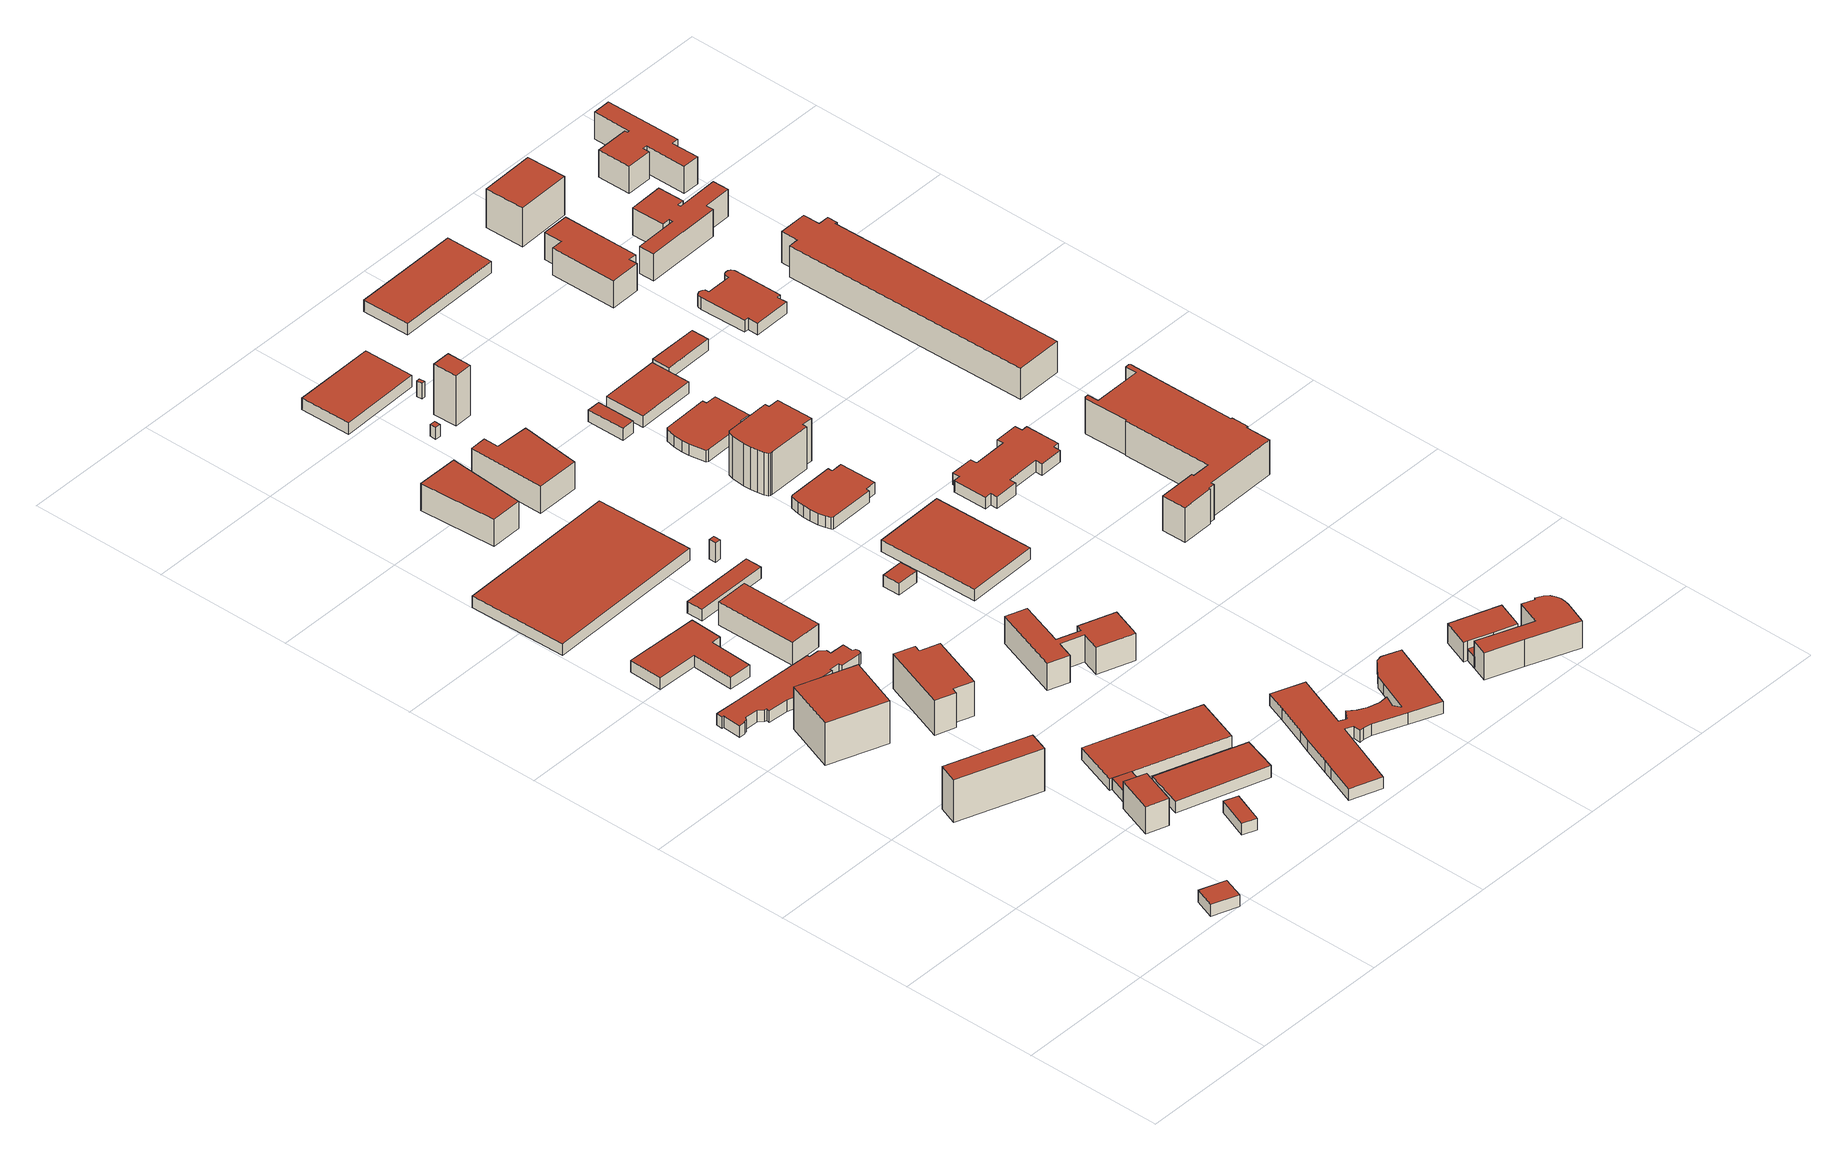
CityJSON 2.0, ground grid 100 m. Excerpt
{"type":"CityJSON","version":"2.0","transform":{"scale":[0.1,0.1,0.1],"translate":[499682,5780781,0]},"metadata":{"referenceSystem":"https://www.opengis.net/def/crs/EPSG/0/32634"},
"CityObjects":{
"building1":{"type":"Building","attributes":{"name":"ID_88","measuredHeight":9,"south_window_area_ratio":25,"walls_U_value":0.74,"west_window_area_ratio":25,"north_window_area_ratio":25,"air_change_rate":0.42,"heating_system":"Boiler","windows_U_value":2.85,"cooling_system":"Off","east_window_area_ratio":25},"geometry":[{"type":"MultiSurface","lod":"2","boundaries":[[[0,1,2,3]],[[4,5,6,7]],[[4,0,3,7]],[[5,1,0,4]],[[6,2,1,5]],[[7,3,2,6]]],"semantics":{"surfaces":[{"type":"RoofSurface"},{"type":"GroundSurface"},{"type":"WallSurface"}],"values":[0,1,2,2,2,2]}}]},
"building2":{"type":"Building","attributes":{"name":"ID_22","measuredHeight":33,"south_window_area_ratio":25,"walls_U_value":0.74,"west_window_area_ratio":25,"north_window_area_ratio":25,"air_change_rate":0.42,"heating_system":"Boiler","windows_U_value":2.85,"cooling_system":"Off","east_window_area_ratio":25},"geometry":[{"type":"MultiSurface","lod":"2","boundaries":[[[8,9,10,11]],[[12,13,14,15]],[[12,8,11,15]],[[13,9,8,12]],[[14,10,9,13]],[[15,11,10,14]]],"semantics":{"surfaces":[{"type":"RoofSurface"},{"type":"GroundSurface"},{"type":"WallSurface"}],"values":[0,1,2,2,2,2]}}]},
"building3":{"type":"Building","attributes":{"name":"ID_8","measuredHeight":33,"south_window_area_ratio":25,"walls_U_value":0.74,"west_window_area_ratio":25,"north_window_area_ratio":25,"air_change_rate":0.42,"heating_system":"Boiler","windows_U_value":2.85,"cooling_system":"Off","east_window_area_ratio":25},"geometry":[{"type":"MultiSurface","lod":"2","boundaries":[[[16,17,18,19]],[[20,21,22,23]],[[20,16,19,23]],[[21,17,16,20]],[[22,18,17,21]],[[23,19,18,22]]],"semantics":{"surfaces":[{"type":"RoofSurface"},{"type":"GroundSurface"},{"type":"WallSurface"}],"values":[0,1,2,2,2,2]}}]},
"building4":{"type":"Building","attributes":{"measuredHeight":21,"south_window_area_ratio":25,"walls_U_value":0.74,"west_window_area_ratio":25,"north_window_area_ratio":25,"air_change_rate":0.42,"heating_system":"Boiler","windows_U_value":2.85,"cooling_system":"Off","east_window_area_ratio":25},"geometry":[{"type":"MultiSurface","lod":"2","boundaries":[[[24,25,26,27,28]],[[29,30,31,32,33]],[[29,24,28,33]],[[30,25,24,29]],[[31,26,25,30]],[[32,27,26,31]],[[33,28,27,32]]],"semantics":{"surfaces":[{"type":"RoofSurface"},{"type":"GroundSurface"},{"type":"WallSurface"}],"values":[0,1,2,2,2,2,2]}}]},
"building5":{"type":"Building","attributes":{"name":"ID_3","measuredHeight":9,"south_window_area_ratio":25,"walls_U_value":0.74,"west_window_area_ratio":25,"north_window_area_ratio":25,"air_change_rate":0.42,"heating_system":"Boiler","windows_U_value":2.85,"cooling_system":"Off","east_window_area_ratio":25},"geometry":[{"type":"MultiSurface","lod":"2","boundaries":[[[34,35,36,37,38,39,40,41]],[[42,43,44,45,46,47,48,49]],[[42,34,41,49]],[[43,35,34,42]],[[44,36,35,43]],[[45,37,36,44]],[[46,38,37,45]],[[47,39,38,46]],[[48,40,39,47]],[[49,41,40,48]]],"semantics":{"surfaces":[{"type":"RoofSurface"},{"type":"GroundSurface"},{"type":"WallSurface"}],"values":[0,1,2,2,2,2,2,2,2,2]}}]},
"building6":{"type":"Building","attributes":{"name":"ID_61","measuredHeight":9,"south_window_area_ratio":25,"walls_U_value":0.74,"west_window_area_ratio":25,"north_window_area_ratio":25,"air_change_rate":0.42,"heating_system":"Boiler","windows_U_value":2.85,"cooling_system":"Off","east_window_area_ratio":25},"geometry":[{"type":"MultiSurface","lod":"2","boundaries":[[[50,51,52,53]],[[33,32,54,55]],[[33,50,53,55]],[[32,51,50,33]],[[54,52,51,32]],[[55,53,52,54]]],"semantics":{"surfaces":[{"type":"RoofSurface"},{"type":"GroundSurface"},{"type":"WallSurface"}],"values":[0,1,2,2,2,2]}}]},
"building7":{"type":"Building","attributes":{"name":"ID_2","measuredHeight":9,"south_window_area_ratio":25,"walls_U_value":0.74,"west_window_area_ratio":25,"north_window_area_ratio":25,"air_change_rate":0.42,"heating_system":"Boiler","windows_U_value":2.85,"cooling_system":"On","east_window_area_ratio":25},"geometry":[{"type":"MultiSurface","lod":"2","boundaries":[[[56,57,58,59,60,61,62,63,64,65,66,67,68,69,70,71,72,73,74,75,76,77,78,79,80,81,82,83,84,85,86,87,88]],[[89,90,91,92,93,94,95,96,97,98,99,100,101,102,103,104,105,106,107,108,109,110,111,112,113,114,115,116,117,118,119,120,121]],[[89,56,88,121]],[[90,57,56,89]],[[91,58,57,90]],[[92,59,58,91]],[[93,60,59,92]],[[94,61,60,93]],[[95,62,61,94]],[[96,63,62,95]],[[97,64,63,96]],[[98,65,64,97]],[[99,66,65,98]],[[100,67,66,99]],[[101,68,67,100]],[[102,69,68,101]],[[103,70,69,102]],[[104,71,70,103]],[[105,72,71,104]],[[106,73,72,105]],[[107,74,73,106]],[[108,75,74,107]],[[109,76,75,108]],[[110,77,76,109]],[[111,78,77,110]],[[112,79,78,111]],[[113,80,79,112]],[[114,81,80,113]],[[115,82,81,114]],[[116,83,82,115]],[[117,84,83,116]],[[118,85,84,117]],[[119,86,85,118]],[[120,87,86,119]],[[121,88,87,120]]],"semantics":{"surfaces":[{"type":"RoofSurface"},{"type":"GroundSurface"},{"type":"WallSurface"}],"values":[0,1,2,2,2,2,2,2,2,2,2,2,2,2,2,2,2,2,2,2,2,2,2,2,2,2,2,2,2,2,2,2,2,2,2]}}]},
"building8":{"type":"Building","attributes":{"measuredHeight":9,"south_window_area_ratio":25,"walls_U_value":0.74,"west_window_area_ratio":25,"north_window_area_ratio":25,"air_change_rate":0.42,"heating_system":"Boiler","windows_U_value":2.85,"cooling_system":"Off","east_window_area_ratio":25},"geometry":[{"type":"MultiSurface","lod":"2","boundaries":[[[122,123,124,125]],[[126,127,128,129]],[[126,122,125,129]],[[127,123,122,126]],[[128,124,123,127]],[[129,125,124,128]]],"semantics":{"surfaces":[{"type":"RoofSurface"},{"type":"GroundSurface"},{"type":"WallSurface"}],"values":[0,1,2,2,2,2]}}]},
"building9":{"type":"Building","attributes":{"name":"ID_7","measuredHeight":27,"south_window_area_ratio":25,"walls_U_value":0.74,"west_window_area_ratio":25,"north_window_area_ratio":25,"air_change_rate":0.42,"heating_system":"Boiler","windows_U_value":2.85,"cooling_system":"Off","east_window_area_ratio":25},"geometry":[{"type":"MultiSurface","lod":"2","boundaries":[[[130,131,132,133,134,135,136,137]],[[138,139,140,141,142,143,144,145]],[[138,130,137,145]],[[139,131,130,138]],[[140,132,131,139]],[[141,133,132,140]],[[142,134,133,141]],[[143,135,134,142]],[[144,136,135,143]],[[145,137,136,144]]],"semantics":{"surfaces":[{"type":"RoofSurface"},{"type":"GroundSurface"},{"type":"WallSurface"}],"values":[0,1,2,2,2,2,2,2,2,2]}}]},
"building10":{"type":"Building","attributes":{"name":"ID_74","measuredHeight":9,"south_window_area_ratio":25,"walls_U_value":0.74,"west_window_area_ratio":25,"north_window_area_ratio":25,"air_change_rate":0.42,"heating_system":"Boiler","windows_U_value":2.85,"cooling_system":"Off","east_window_area_ratio":25},"geometry":[{"type":"MultiSurface","lod":"2","boundaries":[[[146,147,148,149]],[[150,151,152,153]],[[150,146,149,153]],[[151,147,146,150]],[[152,148,147,151]],[[153,149,148,152]]],"semantics":{"surfaces":[{"type":"RoofSurface"},{"type":"GroundSurface"},{"type":"WallSurface"}],"values":[0,1,2,2,2,2]}}]},
"building11":{"type":"Building","attributes":{"measuredHeight":9,"south_window_area_ratio":25,"walls_U_value":0.74,"west_window_area_ratio":25,"north_window_area_ratio":25,"air_change_rate":0.42,"heating_system":"Boiler","windows_U_value":2.85,"cooling_system":"Off","east_window_area_ratio":25},"geometry":[{"type":"MultiSurface","lod":"2","boundaries":[[[154,53,52,155,156,157]],[[158,55,54,159,160,161]],[[158,154,157,161]],[[55,53,154,158]],[[54,52,53,55]],[[159,155,52,54]],[[160,156,155,159]],[[161,157,156,160]]],"semantics":{"surfaces":[{"type":"RoofSurface"},{"type":"GroundSurface"},{"type":"WallSurface"}],"values":[0,1,2,2,2,2,2,2]}}]},
"building12":{"type":"Building","attributes":{"name":"ID_4","measuredHeight":9,"south_window_area_ratio":25,"walls_U_value":0.74,"west_window_area_ratio":25,"north_window_area_ratio":25,"air_change_rate":0.42,"heating_system":"Boiler","windows_U_value":2.85,"cooling_system":"Off","east_window_area_ratio":25},"geometry":[{"type":"MultiSurface","lod":"2","boundaries":[[[162,163,164,165]],[[166,167,168,169]],[[166,162,165,169]],[[167,163,162,166]],[[168,164,163,167]],[[169,165,164,168]]],"semantics":{"surfaces":[{"type":"RoofSurface"},{"type":"GroundSurface"},{"type":"WallSurface"}],"values":[0,1,2,2,2,2]}}]},
"building13":{"type":"Building","attributes":{"measuredHeight":18,"south_window_area_ratio":25,"walls_U_value":0.74,"west_window_area_ratio":25,"north_window_area_ratio":25,"air_change_rate":0.42,"heating_system":"Boiler","windows_U_value":2.85,"cooling_system":"Off","east_window_area_ratio":25},"geometry":[{"type":"MultiSurface","lod":"2","boundaries":[[[170,171,172,173]],[[174,175,176,177]],[[174,170,173,177]],[[175,171,170,174]],[[176,172,171,175]],[[177,173,172,176]]],"semantics":{"surfaces":[{"type":"RoofSurface"},{"type":"GroundSurface"},{"type":"WallSurface"}],"values":[0,1,2,2,2,2]}}]},
"building14":{"type":"Building","attributes":{"measuredHeight":9,"south_window_area_ratio":25,"walls_U_value":0.74,"west_window_area_ratio":25,"north_window_area_ratio":25,"air_change_rate":0.42,"heating_system":"Boiler","windows_U_value":2.85,"cooling_system":"Off","east_window_area_ratio":25},"geometry":[{"type":"MultiSurface","lod":"2","boundaries":[[[178,179,180,181]],[[182,183,184,185]],[[182,178,181,185]],[[183,179,178,182]],[[184,180,179,183]],[[185,181,180,184]]],"semantics":{"surfaces":[{"type":"RoofSurface"},{"type":"GroundSurface"},{"type":"WallSurface"}],"values":[0,1,2,2,2,2]}}]},
"building15":{"type":"Building","attributes":{"name":"ID_28","measuredHeight":21,"south_window_area_ratio":25,"walls_U_value":0.74,"west_window_area_ratio":25,"north_window_area_ratio":25,"air_change_rate":0.42,"heating_system":"Boiler","windows_U_value":2.85,"cooling_system":"Off","east_window_area_ratio":25},"geometry":[{"type":"MultiSurface","lod":"2","boundaries":[[[186,187,188,189]],[[190,191,192,193]],[[190,186,189,193]],[[191,187,186,190]],[[192,188,187,191]],[[193,189,188,192]]],"semantics":{"surfaces":[{"type":"RoofSurface"},{"type":"GroundSurface"},{"type":"WallSurface"}],"values":[0,1,2,2,2,2]}}]},
"building16":{"type":"Building","attributes":{"name":"ID_41","measuredHeight":15,"south_window_area_ratio":25,"walls_U_value":0.74,"west_window_area_ratio":25,"north_window_area_ratio":25,"air_change_rate":0.42,"heating_system":"Boiler","windows_U_value":2.85,"cooling_system":"Off","east_window_area_ratio":25},"geometry":[{"type":"MultiSurface","lod":"2","boundaries":[[[194,195,196,197]],[[198,199,200,201]],[[198,194,197,201]],[[199,195,194,198]],[[200,196,195,199]],[[201,197,196,200]]],"semantics":{"surfaces":[{"type":"RoofSurface"},{"type":"GroundSurface"},{"type":"WallSurface"}],"values":[0,1,2,2,2,2]}}]},
"building17":{"type":"Building","attributes":{"name":"ID_29","measuredHeight":21,"south_window_area_ratio":25,"walls_U_value":0.74,"west_window_area_ratio":25,"north_window_area_ratio":25,"air_change_rate":0.42,"heating_system":"Boiler","windows_U_value":2.85,"cooling_system":"Off","east_window_area_ratio":25},"geometry":[{"type":"MultiSurface","lod":"2","boundaries":[[[202,203,204,205,206,207,208,209,210,211,212,213]],[[214,215,216,217,218,219,220,221,222,223,224,225]],[[214,202,213,225]],[[215,203,202,214]],[[216,204,203,215]],[[217,205,204,216]],[[218,206,205,217]],[[219,207,206,218]],[[220,208,207,219]],[[221,209,208,220]],[[222,210,209,221]],[[223,211,210,222]],[[224,212,211,223]],[[225,213,212,224]]],"semantics":{"surfaces":[{"type":"RoofSurface"},{"type":"GroundSurface"},{"type":"WallSurface"}],"values":[0,1,2,2,2,2,2,2,2,2,2,2,2,2]}}]},
"building18":{"type":"Building","attributes":{"name":"ID_42","measuredHeight":9,"south_window_area_ratio":25,"walls_U_value":0.74,"west_window_area_ratio":25,"north_window_area_ratio":25,"air_change_rate":0.42,"heating_system":"Boiler","windows_U_value":2.85,"cooling_system":"Off","east_window_area_ratio":25},"geometry":[{"type":"MultiSurface","lod":"2","boundaries":[[[226,227,228,229,230,231,232,233,234,235,236,237,238,239,240,241,242,243,244,245,246,247,248,249,250,251,252,253,254,255,256,257]],[[258,259,260,261,262,263,264,265,266,267,268,269,270,271,272,273,274,275,276,277,278,279,280,281,282,283,284,285,286,287,288,289]],[[258,226,257,289]],[[259,227,226,258]],[[260,228,227,259]],[[261,229,228,260]],[[262,230,229,261]],[[263,231,230,262]],[[264,232,231,263]],[[265,233,232,264]],[[266,234,233,265]],[[267,235,234,266]],[[268,236,235,267]],[[269,237,236,268]],[[270,238,237,269]],[[271,239,238,270]],[[272,240,239,271]],[[273,241,240,272]],[[274,242,241,273]],[[275,243,242,274]],[[276,244,243,275]],[[277,245,244,276]],[[278,246,245,277]],[[279,247,246,278]],[[280,248,247,279]],[[281,249,248,280]],[[282,250,249,281]],[[283,251,250,282]],[[284,252,251,283]],[[285,253,252,284]],[[286,254,253,285]],[[287,255,254,286]],[[288,256,255,287]],[[289,257,256,288]]],"semantics":{"surfaces":[{"type":"RoofSurface"},{"type":"GroundSurface"},{"type":"WallSurface"}],"values":[0,1,2,2,2,2,2,2,2,2,2,2,2,2,2,2,2,2,2,2,2,2,2,2,2,2,2,2,2,2,2,2,2,2]}}]},
"building19":{"type":"Building","attributes":{"name":"ID_14","measuredHeight":21,"south_window_area_ratio":25,"walls_U_value":0.74,"west_window_area_ratio":25,"north_window_area_ratio":25,"air_change_rate":0.42,"heating_system":"Boiler","windows_U_value":2.85,"cooling_system":"Off","east_window_area_ratio":25},"geometry":[{"type":"MultiSurface","lod":"2","boundaries":[[[290,291,292,293,294,295]],[[296,297,298,299,300,301]],[[296,290,295,301]],[[297,291,290,296]],[[298,292,291,297]],[[299,293,292,298]],[[300,294,293,299]],[[301,295,294,300]]],"semantics":{"surfaces":[{"type":"RoofSurface"},{"type":"GroundSurface"},{"type":"WallSurface"}],"values":[0,1,2,2,2,2,2,2]}}]},
"building20":{"type":"Building","attributes":{"name":"ID_87","measuredHeight":9,"south_window_area_ratio":25,"walls_U_value":0.74,"west_window_area_ratio":25,"north_window_area_ratio":25,"air_change_rate":0.42,"heating_system":"Boiler","windows_U_value":2.85,"cooling_system":"Off","east_window_area_ratio":25},"geometry":[{"type":"MultiSurface","lod":"2","boundaries":[[[302,303,304,305]],[[306,307,308,309]],[[306,302,305,309]],[[307,303,302,306]],[[308,304,303,307]],[[309,305,304,308]]],"semantics":{"surfaces":[{"type":"RoofSurface"},{"type":"GroundSurface"},{"type":"WallSurface"}],"values":[0,1,2,2,2,2]}}]},
"building21":{"type":"Building","attributes":{"name":"ID_45","measuredHeight":9,"south_window_area_ratio":25,"walls_U_value":0.74,"west_window_area_ratio":25,"north_window_area_ratio":25,"air_change_rate":0.42,"heating_system":"Boiler","windows_U_value":2.85,"cooling_system":"Off","east_window_area_ratio":25},"geometry":[{"type":"MultiSurface","lod":"2","boundaries":[[[310,311,312,313]],[[314,315,316,317]],[[314,310,313,317]],[[315,311,310,314]],[[316,312,311,315]],[[317,313,312,316]]],"semantics":{"surfaces":[{"type":"RoofSurface"},{"type":"GroundSurface"},{"type":"WallSurface"}],"values":[0,1,2,2,2,2]}}]},
"building22":{"type":"Building","attributes":{"name":"ID_32","measuredHeight":9,"south_window_area_ratio":25,"walls_U_value":0.74,"west_window_area_ratio":25,"north_window_area_ratio":25,"air_change_rate":0.42,"heating_system":"Boiler","windows_U_value":2.85,"cooling_system":"Off","east_window_area_ratio":25},"geometry":[{"type":"MultiSurface","lod":"2","boundaries":[[[318,319,320,321]],[[322,323,324,325]],[[322,318,321,325]],[[323,319,318,322]],[[324,320,319,323]],[[325,321,320,324]]],"semantics":{"surfaces":[{"type":"RoofSurface"},{"type":"GroundSurface"},{"type":"WallSurface"}],"values":[0,1,2,2,2,2]}}]},
"building23":{"type":"Building","attributes":{"measuredHeight":39,"south_window_area_ratio":25,"walls_U_value":0.74,"west_window_area_ratio":25,"north_window_area_ratio":25,"air_change_rate":0.42,"heating_system":"Boiler","windows_U_value":2.85,"cooling_system":"Off","east_window_area_ratio":25},"geometry":[{"type":"MultiSurface","lod":"2","boundaries":[[[326,327,328,329]],[[330,331,332,333]],[[330,326,329,333]],[[331,327,326,330]],[[332,328,327,331]],[[333,329,328,332]]],"semantics":{"surfaces":[{"type":"RoofSurface"},{"type":"GroundSurface"},{"type":"WallSurface"}],"values":[0,1,2,2,2,2]}}]},
"building24":{"type":"Building","attributes":{"name":"ID_24","measuredHeight":9,"south_window_area_ratio":25,"walls_U_value":0.74,"west_window_area_ratio":25,"north_window_area_ratio":25,"air_change_rate":0.42,"heating_system":"Boiler","windows_U_value":2.85,"cooling_system":"Off","east_window_area_ratio":25},"geometry":[{"type":"MultiSurface","lod":"2","boundaries":[[[334,335,336,337]],[[338,339,340,341]],[[338,334,337,341]],[[339,335,334,338]],[[340,336,335,339]],[[341,337,336,340]]],"semantics":{"surfaces":[{"type":"RoofSurface"},{"type":"GroundSurface"},{"type":"WallSurface"}],"values":[0,1,2,2,2,2]}}]},
"building25":{"type":"Building","attributes":{"name":"ID_44","measuredHeight":12,"south_window_area_ratio":25,"walls_U_value":0.74,"west_window_area_ratio":25,"north_window_area_ratio":25,"air_change_rate":0.42,"heating_system":"Boiler","windows_U_value":2.85,"cooling_system":"Off","east_window_area_ratio":25},"geometry":[{"type":"MultiSurface","lod":"2","boundaries":[[[342,343,344,345]],[[346,347,348,349]],[[346,342,345,349]],[[347,343,342,346]],[[348,344,343,347]],[[349,345,344,348]]],"semantics":{"surfaces":[{"type":"RoofSurface"},{"type":"GroundSurface"},{"type":"WallSurface"}],"values":[0,1,2,2,2,2]}}]},
"building26":{"type":"Building","attributes":{"name":"ID_11","measuredHeight":9,"south_window_area_ratio":25,"walls_U_value":0.74,"west_window_area_ratio":25,"north_window_area_ratio":25,"air_change_rate":0.42,"heating_system":"Boiler","windows_U_value":2.85,"cooling_system":"Off","east_window_area_ratio":25},"geometry":[{"type":"MultiSurface","lod":"2","boundaries":[[[350,351,352,353,354,355,356,357,358,359,360,361,362,363,364]],[[365,366,367,368,369,370,371,372,373,374,375,376,377,378,379]],[[365,350,364,379]],[[366,351,350,365]],[[367,352,351,366]],[[368,353,352,367]],[[369,354,353,368]],[[370,355,354,369]],[[371,356,355,370]],[[372,357,356,371]],[[373,358,357,372]],[[374,359,358,373]],[[375,360,359,374]],[[376,361,360,375]],[[377,362,361,376]],[[378,363,362,377]],[[379,364,363,378]]],"semantics":{"surfaces":[{"type":"RoofSurface"},{"type":"GroundSurface"},{"type":"WallSurface"}],"values":[0,1,2,2,2,2,2,2,2,2,2,2,2,2,2,2,2]}}]},
"building27":{"type":"Building","attributes":{"name":"ID_62","measuredHeight":9,"south_window_area_ratio":25,"walls_U_value":0.74,"west_window_area_ratio":25,"north_window_area_ratio":25,"air_change_rate":0.42,"heating_system":"Boiler","windows_U_value":2.85,"cooling_system":"Off","east_window_area_ratio":25},"geometry":[{"type":"MultiSurface","lod":"2","boundaries":[[[380,381,382,383]],[[384,385,386,387]],[[384,380,383,387]],[[385,381,380,384]],[[386,382,381,385]],[[387,383,382,386]]],"semantics":{"surfaces":[{"type":"RoofSurface"},{"type":"GroundSurface"},{"type":"WallSurface"}],"values":[0,1,2,2,2,2]}}]},
"building28":{"type":"Building","attributes":{"name":"ID_18","measuredHeight":33,"south_window_area_ratio":25,"walls_U_value":0.74,"west_window_area_ratio":25,"north_window_area_ratio":25,"air_change_rate":0.42,"heating_system":"Boiler","windows_U_value":2.85,"cooling_system":"Off","east_window_area_ratio":25},"geometry":[{"type":"MultiSurface","lod":"2","boundaries":[[[388,389,390,391,392,393,394,395,396,397,398,399,400,401,402,403]],[[404,405,406,407,408,409,410,411,412,413,414,415,416,417,418,419]],[[404,388,403,419]],[[405,389,388,404]],[[406,390,389,405]],[[407,391,390,406]],[[408,392,391,407]],[[409,393,392,408]],[[410,394,393,409]],[[411,395,394,410]],[[412,396,395,411]],[[413,397,396,412]],[[414,398,397,413]],[[415,399,398,414]],[[416,400,399,415]],[[417,401,400,416]],[[418,402,401,417]],[[419,403,402,418]]],"semantics":{"surfaces":[{"type":"RoofSurface"},{"type":"GroundSurface"},{"type":"WallSurface"}],"values":[0,1,2,2,2,2,2,2,2,2,2,2,2,2,2,2,2,2]}}]},
"building29":{"type":"Building","attributes":{"name":"ID_52","measuredHeight":9,"south_window_area_ratio":25,"walls_U_value":0.74,"west_window_area_ratio":25,"north_window_area_ratio":25,"air_change_rate":0.42,"heating_system":"Boiler","windows_U_value":2.85,"cooling_system":"Off","east_window_area_ratio":25},"geometry":[{"type":"MultiSurface","lod":"2","boundaries":[[[420,421,422,423]],[[424,425,426,427]],[[424,420,423,427]],[[425,421,420,424]],[[426,422,421,425]],[[427,423,422,426]]],"semantics":{"surfaces":[{"type":"RoofSurface"},{"type":"GroundSurface"},{"type":"WallSurface"}],"values":[0,1,2,2,2,2]}}]},
"building30":{"type":"Building","attributes":{"name":"ID_12","measuredHeight":9,"south_window_area_ratio":25,"walls_U_value":0.74,"west_window_area_ratio":25,"north_window_area_ratio":25,"air_change_rate":0.42,"heating_system":"Boiler","windows_U_value":2.85,"cooling_system":"Off","east_window_area_ratio":25},"geometry":[{"type":"MultiSurface","lod":"2","boundaries":[[[428,429,430,431,432,433,434,435,436,437,438,439,440]],[[441,442,443,444,445,446,447,448,449,450,451,452,453]],[[441,428,440,453]],[[442,429,428,441]],[[443,430,429,442]],[[444,431,430,443]],[[445,432,431,444]],[[446,433,432,445]],[[447,434,433,446]],[[448,435,434,447]],[[449,436,435,448]],[[450,437,436,449]],[[451,438,437,450]],[[452,439,438,451]],[[453,440,439,452]]],"semantics":{"surfaces":[{"type":"RoofSurface"},{"type":"GroundSurface"},{"type":"WallSurface"}],"values":[0,1,2,2,2,2,2,2,2,2,2,2,2,2,2]}}]},
"building31":{"type":"Building","attributes":{"measuredHeight":15,"south_window_area_ratio":25,"walls_U_value":0.74,"west_window_area_ratio":25,"north_window_area_ratio":25,"air_change_rate":0.42,"heating_system":"Boiler","windows_U_value":2.85,"cooling_system":"Off","east_window_area_ratio":25},"geometry":[{"type":"MultiSurface","lod":"2","boundaries":[[[454,455,456,457,458,459]],[[460,427,426,461,462,463]],[[460,454,459,463]],[[427,455,454,460]],[[426,456,455,427]],[[461,457,456,426]],[[462,458,457,461]],[[463,459,458,462]]],"semantics":{"surfaces":[{"type":"RoofSurface"},{"type":"GroundSurface"},{"type":"WallSurface"}],"values":[0,1,2,2,2,2,2,2]}}]},
"building32":{"type":"Building","attributes":{"measuredHeight":21,"south_window_area_ratio":25,"walls_U_value":0.74,"west_window_area_ratio":25,"north_window_area_ratio":25,"air_change_rate":0.42,"heating_system":"Boiler","windows_U_value":2.85,"cooling_system":"Off","east_window_area_ratio":25},"geometry":[{"type":"MultiSurface","lod":"2","boundaries":[[[464,465,466,467,468,469,470,471,472,473,474,475,476,477,478]],[[479,480,481,425,424,482,483,484,485,486,487,488,489,490,491]],[[479,464,478,491]],[[480,465,464,479]],[[481,466,465,480]],[[425,467,466,481]],[[424,468,467,425]],[[482,469,468,424]],[[483,470,469,482]],[[484,471,470,483]],[[485,472,471,484]],[[486,473,472,485]],[[487,474,473,486]],[[488,475,474,487]],[[489,476,475,488]],[[490,477,476,489]],[[491,478,477,490]]],"semantics":{"surfaces":[{"type":"RoofSurface"},{"type":"GroundSurface"},{"type":"WallSurface"}],"values":[0,1,2,2,2,2,2,2,2,2,2,2,2,2,2,2,2]}}]},
"building33":{"type":"Building","attributes":{"name":"ID_36","measuredHeight":9,"south_window_area_ratio":25,"walls_U_value":0.74,"west_window_area_ratio":25,"north_window_area_ratio":25,"air_change_rate":0.42,"heating_system":"Boiler","windows_U_value":2.85,"cooling_system":"Off","east_window_area_ratio":25},"geometry":[{"type":"MultiSurface","lod":"2","boundaries":[[[492,493,494,495]],[[496,497,498,499]],[[496,492,495,499]],[[497,493,492,496]],[[498,494,493,497]],[[499,495,494,498]]],"semantics":{"surfaces":[{"type":"RoofSurface"},{"type":"GroundSurface"},{"type":"WallSurface"}],"values":[0,1,2,2,2,2]}}]},
"building34":{"type":"Building","attributes":{"name":"ID_19","measuredHeight":9,"south_window_area_ratio":25,"walls_U_value":0.74,"west_window_area_ratio":25,"north_window_area_ratio":25,"air_change_rate":0.42,"heating_system":"Boiler","windows_U_value":2.85,"cooling_system":"Off","east_window_area_ratio":25},"geometry":[{"type":"MultiSurface","lod":"2","boundaries":[[[500,501,502,503,504,505,506,507,508,509,510,511,512,513,514,515,516,517,518,519]],[[520,521,522,523,524,525,526,527,528,529,530,531,532,533,534,535,536,537,538,539]],[[520,500,519,539]],[[521,501,500,520]],[[522,502,501,521]],[[523,503,502,522]],[[524,504,503,523]],[[525,505,504,524]],[[526,506,505,525]],[[527,507,506,526]],[[528,508,507,527]],[[529,509,508,528]],[[530,510,509,529]],[[531,511,510,530]],[[532,512,511,531]],[[533,513,512,532]],[[534,514,513,533]],[[535,515,514,534]],[[536,516,515,535]],[[537,517,516,536]],[[538,518,517,537]],[[539,519,518,538]]],"semantics":{"surfaces":[{"type":"RoofSurface"},{"type":"GroundSurface"},{"type":"WallSurface"}],"values":[0,1,2,2,2,2,2,2,2,2,2,2,2,2,2,2,2,2,2,2,2,2]}}]},
"building35":{"type":"Building","attributes":{"name":"ID_68","measuredHeight":9,"south_window_area_ratio":25,"walls_U_value":0.74,"west_window_area_ratio":25,"north_window_area_ratio":25,"air_change_rate":0.42,"heating_system":"Boiler","windows_U_value":2.85,"cooling_system":"Off","east_window_area_ratio":25},"geometry":[{"type":"MultiSurface","lod":"2","boundaries":[[[540,541,542,543]],[[544,545,546,547]],[[544,540,543,547]],[[545,541,540,544]],[[546,542,541,545]],[[547,543,542,546]]],"semantics":{"surfaces":[{"type":"RoofSurface"},{"type":"GroundSurface"},{"type":"WallSurface"}],"values":[0,1,2,2,2,2]}}]},
"building36":{"type":"Building","attributes":{"name":"ID_5","measuredHeight":9,"south_window_area_ratio":25,"walls_U_value":0.74,"west_window_area_ratio":25,"north_window_area_ratio":25,"air_change_rate":0.42,"heating_system":"Boiler","windows_U_value":2.85,"cooling_system":"Off","east_window_area_ratio":25},"geometry":[{"type":"MultiSurface","lod":"2","boundaries":[[[548,549,550,551]],[[552,553,554,555]],[[552,548,551,555]],[[553,549,548,552]],[[554,550,549,553]],[[555,551,550,554]]],"semantics":{"surfaces":[{"type":"RoofSurface"},{"type":"GroundSurface"},{"type":"WallSurface"}],"values":[0,1,2,2,2,2]}}]},
"building37":{"type":"Building","attributes":{"name":"ID_9","measuredHeight":27,"south_window_area_ratio":25,"walls_U_value":0.74,"west_window_area_ratio":25,"north_window_area_ratio":25,"air_change_rate":0.42,"heating_system":"Boiler","windows_U_value":2.85,"cooling_system":"Off","east_window_area_ratio":25},"geometry":[{"type":"MultiSurface","lod":"2","boundaries":[[[556,557,558,559,560,561,562,563,564,565,566,567,568,569,570,571,572,573,574,575,576,577,578,579,580]],[[581,582,583,584,585,586,587,588,589,590,591,592,593,594,595,596,597,598,599,600,601,602,603,604,605]],[[581,556,580,605]],[[582,557,556,581]],[[583,558,557,582]],[[584,559,558,583]],[[585,560,559,584]],[[586,561,560,585]],[[587,562,561,586]],[[588,563,562,587]],[[589,564,563,588]],[[590,565,564,589]],[[591,566,565,590]],[[592,567,566,591]],[[593,568,567,592]],[[594,569,568,593]],[[595,570,569,594]],[[596,571,570,595]],[[597,572,571,596]],[[598,573,572,597]],[[599,574,573,598]],[[600,575,574,599]],[[601,576,575,600]],[[602,577,576,601]],[[603,578,577,602]],[[604,579,578,603]],[[605,580,579,604]]],"semantics":{"surfaces":[{"type":"RoofSurface"},{"type":"GroundSurface"},{"type":"WallSurface"}],"values":[0,1,2,2,2,2,2,2,2,2,2,2,2,2,2,2,2,2,2,2,2,2,2,2,2,2,2]}}]},
"building38":{"type":"Building","attributes":{"name":"ID_15","measuredHeight":21,"south_window_area_ratio":25,"walls_U_value":0.74,"west_window_area_ratio":25,"north_window_area_ratio":25,"air_change_rate":0.42,"heating_system":"Boiler","windows_U_value":2.85,"cooling_system":"Off","east_window_area_ratio":25},"geometry":[{"type":"MultiSurface","lod":"2","boundaries":[[[606,607,608,609,610,611,612,613]],[[614,615,616,617,618,619,620,621]],[[614,606,613,621]],[[615,607,606,614]],[[616,608,607,615]],[[617,609,608,616]],[[618,610,609,617]],[[619,611,610,618]],[[620,612,611,619]],[[621,613,612,620]]],"semantics":{"surfaces":[{"type":"RoofSurface"},{"type":"GroundSurface"},{"type":"WallSurface"}],"values":[0,1,2,2,2,2,2,2,2,2]}}]},
"building39":{"type":"Building","attributes":{"name":"ID_17","measuredHeight":9,"south_window_area_ratio":25,"walls_U_value":0.74,"west_window_area_ratio":25,"north_window_area_ratio":25,"air_change_rate":0.42,"heating_system":"Boiler","windows_U_value":2.85,"cooling_system":"Off","east_window_area_ratio":25},"geometry":[{"type":"MultiSurface","lod":"2","boundaries":[[[622,623,624,625,626,627,628,629,630,631,632,633,634,635,636,637,638,639,640,641,642,643]],[[644,645,646,647,648,649,650,651,652,653,654,655,656,657,658,659,660,661,662,663,664,665]],[[644,622,643,665]],[[645,623,622,644]],[[646,624,623,645]],[[647,625,624,646]],[[648,626,625,647]],[[649,627,626,648]],[[650,628,627,649]],[[651,629,628,650]],[[652,630,629,651]],[[653,631,630,652]],[[654,632,631,653]],[[655,633,632,654]],[[656,634,633,655]],[[657,635,634,656]],[[658,636,635,657]],[[659,637,636,658]],[[660,638,637,659]],[[661,639,638,660]],[[662,640,639,661]],[[663,641,640,662]],[[664,642,641,663]],[[665,643,642,664]]],"semantics":{"surfaces":[{"type":"RoofSurface"},{"type":"GroundSurface"},{"type":"WallSurface"}],"values":[0,1,2,2,2,2,2,2,2,2,2,2,2,2,2,2,2,2,2,2,2,2,2,2]}}]},
"building40":{"type":"Building","attributes":{"name":"ID_16","measuredHeight":30,"south_window_area_ratio":25,"walls_U_value":0.74,"west_window_area_ratio":25,"north_window_area_ratio":25,"air_change_rate":0.42,"heating_system":"Boiler","windows_U_value":2.85,"cooling_system":"Off","east_window_area_ratio":25},"geometry":[{"type":"MultiSurface","lod":"2","boundaries":[[[666,667,668,669]],[[670,671,672,673]],[[670,666,669,673]],[[671,667,666,670]],[[672,668,667,671]],[[673,669,668,672]]],"semantics":{"surfaces":[{"type":"RoofSurface"},{"type":"GroundSurface"},{"type":"WallSurface"}],"values":[0,1,2,2,2,2]}}]},
"building41":{"type":"Building","attributes":{"name":"ID_6","measuredHeight":24,"south_window_area_ratio":25,"walls_U_value":0.74,"west_window_area_ratio":25,"north_window_area_ratio":25,"air_change_rate":0.42,"heating_system":"Boiler","windows_U_value":2.85,"cooling_system":"Off","east_window_area_ratio":25},"geometry":[{"type":"MultiSurface","lod":"2","boundaries":[[[674,675,676,677,678,679,680,681,682,683]],[[684,685,686,687,688,689,690,691,692,693]],[[684,674,683,693]],[[685,675,674,684]],[[686,676,675,685]],[[687,677,676,686]],[[688,678,677,687]],[[689,679,678,688]],[[690,680,679,689]],[[691,681,680,690]],[[692,682,681,691]],[[693,683,682,692]]],"semantics":{"surfaces":[{"type":"RoofSurface"},{"type":"GroundSurface"},{"type":"WallSurface"}],"values":[0,1,2,2,2,2,2,2,2,2,2,2]}}]},
"building42":{"type":"Building","attributes":{"measuredHeight":21,"south_window_area_ratio":25,"walls_U_value":0.74,"west_window_area_ratio":25,"north_window_area_ratio":25,"air_change_rate":0.42,"heating_system":"Boiler","windows_U_value":2.85,"cooling_system":"Off","east_window_area_ratio":25},"geometry":[{"type":"MultiSurface","lod":"2","boundaries":[[[694,695,696,697,698,699,700,701,702,703,704,705,706,707]],[[708,709,710,711,712,713,714,715,716,717,718,719,720,721]],[[708,694,707,721]],[[709,695,694,708]],[[710,696,695,709]],[[711,697,696,710]],[[712,698,697,711]],[[713,699,698,712]],[[714,700,699,713]],[[715,701,700,714]],[[716,702,701,715]],[[717,703,702,716]],[[718,704,703,717]],[[719,705,704,718]],[[720,706,705,719]],[[721,707,706,720]]],"semantics":{"surfaces":[{"type":"RoofSurface"},{"type":"GroundSurface"},{"type":"WallSurface"}],"values":[0,1,2,2,2,2,2,2,2,2,2,2,2,2,2,2]}}]},
"building43":{"type":"Building","attributes":{"measuredHeight":21,"south_window_area_ratio":25,"walls_U_value":0.74,"west_window_area_ratio":25,"north_window_area_ratio":25,"air_change_rate":0.42,"heating_system":"Boiler","windows_U_value":2.85,"cooling_system":"Off","east_window_area_ratio":25},"geometry":[{"type":"MultiSurface","lod":"2","boundaries":[[[722,723,724,725,726,727,728,729,730,731,732,733,734,735]],[[736,737,738,739,740,741,742,743,744,745,746,747,748,749]],[[736,722,735,749]],[[737,723,722,736]],[[738,724,723,737]],[[739,725,724,738]],[[740,726,725,739]],[[741,727,726,740]],[[742,728,727,741]],[[743,729,728,742]],[[744,730,729,743]],[[745,731,730,744]],[[746,732,731,745]],[[747,733,732,746]],[[748,734,733,747]],[[749,735,734,748]]],"semantics":{"surfaces":[{"type":"RoofSurface"},{"type":"GroundSurface"},{"type":"WallSurface"}],"values":[0,1,2,2,2,2,2,2,2,2,2,2,2,2,2,2]}}]}
},
"vertices":[
[911,0,90],[725,68,90],[780,217,90],[965,150,90],[911,0,0],[725,68,0],[780,217,0],[965,150,0],
[1016,1758,330],[966,1618,330],[377,1829,330],[428,1969,330],[1016,1758,0],[966,1618,0],[377,1829,0],[428,1969,0],
[273,2775,330],[411,3148,330],[829,2995,330],[692,2621,330],[273,2775,0],[411,3148,0],[829,2995,0],[692,2621,0],
[1213,833,210],[1060,887,210],[1153,1149,210],[1182,1138,210],[1306,1094,210],[1213,833,0],[1060,887,0],[1153,1149,0],[1182,1138,0],[1306,1094,0],
[709,4227,90],[698,3993,90],[629,3996,90],[614,3680,90],[449,3688,90],[463,3992,90],[163,4005,90],[174,4251,90],[709,4227,0],[698,3993,0],[629,3996,0],[614,3680,0],[449,3688,0],[463,3992,0],[163,4005,0],[174,4251,0],
[1306,1094,90],[1182,1138,90],[1246,1318,90],[1371,1274,90],[1246,1318,0],[1371,1274,0],
[744,3280,90],[694,3267,90],[627,3263,90],[566,3273,90],[513,3290,90],[363,3301,90],[365,3325,90],[350,3327,90],[317,3359,90],[219,3366,90],[203,3347,90],[181,3348,90],[180,3339,90],[137,3341,90],[144,3475,90],[131,3475,90],[134,3522,90],[304,3513,90],[913,3480,90],[914,3462,90],[991,3459,90],[1026,3422,90],[1024,3388,90],[1133,3383,90],[1130,3309,90],[1150,3299,90],[1156,3278,90],[1150,3257,90],[1129,3251,90],[979,3258,90],[979,3283,90],[904,3286,90],[905,3274,90],[744,3280,0],[694,3267,0],[627,3263,0],[566,3273,0],[513,3290,0],[363,3301,0],[365,3325,0],[350,3327,0],[317,3359,0],[219,3366,0],[203,3347,0],[181,3348,0],[180,3339,0],[137,3341,0],[144,3475,0],[131,3475,0],[134,3522,0],[304,3513,0],[913,3480,0],[914,3462,0],[991,3459,0],[1026,3422,0],[1024,3388,0],[1133,3383,0],[1130,3309,0],[1150,3299,0],[1156,3278,0],[1150,3257,0],[1129,3251,0],[979,3258,0],[979,3283,0],[904,3286,0],[905,3274,0],
[1620,632,90],[1533,405,90],[1436,443,90],[1523,669,90],[1620,632,0],[1533,405,0],[1436,443,0],[1523,669,0],
[1225,2411,270],[1085,2461,270],[1071,2419,270],[930,2468,270],[1101,2954,270],[1243,2903,270],[1226,2855,270],[1364,2807,270],[1225,2411,0],[1085,2461,0],[1071,2419,0],[930,2468,0],[1101,2954,0],[1243,2903,0],[1226,2855,0],[1364,2807,0],
[2049,926,90],[1968,676,90],[1330,881,90],[1415,1147,90],[2049,926,0],[1968,676,0],[1330,881,0],[1415,1147,0],
[2026,1044,90],[1228,1324,90],[1342,1650,90],[2140,1369,90],[2026,1044,0],[1228,1324,0],[1342,1650,0],[2140,1369,0],
[22,4663,90],[6,5378,90],[1200,5405,90],[1216,4690,90],[22,4663,0],[6,5378,0],[1200,5405,0],[1216,4690,0],
[1104,3557,180],[867,3555,180],[862,4149,180],[1099,4151,180],[1104,3557,0],[867,3555,0],[862,4149,0],[1099,4151,0],
[1367,4370,90],[1367,4250,90],[826,4247,90],[825,4367,90],[1367,4370,0],[1367,4250,0],[826,4247,0],[825,4367,0],
[801,6226,210],[762,5668,210],[535,5665,210],[502,6227,210],[801,6226,0],[762,5668,0],[535,5665,0],[502,6227,0],
[1345,4559,150],[1303,4559,150],[1302,4611,150],[1344,4612,150],[1345,4559,0],[1303,4559,0],[1302,4611,0],[1344,4612,0],
[1892,2310,210],[1850,2189,210],[1700,2241,210],[1872,2734,210],[2021,2682,210],[1908,2355,210],[2074,2297,210],[2090,2343,210],[2349,2253,210],[2272,2032,210],[2012,2122,210],[2058,2252,210],[1892,2310,0],[1850,2189,0],[1700,2241,0],[1872,2734,0],[2021,2682,0],[1908,2355,0],[2074,2297,0],[2090,2343,0],[2349,2253,0],[2272,2032,0],[2012,2122,0],[2058,2252,0],
[2670,483,90],[2609,494,90],[2576,494,90],[2581,548,90],[2527,577,90],[2333,95,90],[2111,177,90],[2192,389,90],[2220,462,90],[2302,673,90],[2336,761,90],[2424,988,90],[2482,1137,90],[2710,1049,90],[2557,653,90],[2609,628,90],[2661,685,90],[2710,640,90],[2773,607,90],[2856,583,90],[2924,586,90],[2886,506,90],[2916,448,90],[3012,686,90],[3039,753,90],[3096,809,90],[3121,831,90],[3153,861,90],[3193,869,90],[3324,816,90],[3117,300,90],[2893,390,90],[2670,483,0],[2609,494,0],[2576,494,0],[2581,548,0],[2527,577,0],[2333,95,0],[2111,177,0],[2192,389,0],[2220,462,0],[2302,673,0],[2336,761,0],[2424,988,0],[2482,1137,0],[2710,1049,0],[2557,653,0],[2609,628,0],[2661,685,0],[2710,640,0],[2773,607,0],[2856,583,0],[2924,586,0],[2886,506,0],[2916,448,0],[3012,686,0],[3039,753,0],[3096,809,0],[3121,831,0],[3153,861,0],[3193,869,0],[3324,816,0],[3117,300,0],[2893,390,0],
[1076,6221,210],[1078,6113,210],[1319,6102,210],[1270,5665,210],[957,5663,210],[958,6220,210],[1076,6221,0],[1078,6113,0],[1319,6102,0],[1270,5665,0],[957,5663,0],[958,6220,0],
[1960,3521,90],[1800,3518,90],[1797,3644,90],[1957,3647,90],[1960,3521,0],[1800,3518,0],[1797,3644,0],[1957,3647,0],
[1117,6656,90],[1115,6610,90],[1075,6612,90],[1077,6658,90],[1117,6656,0],[1115,6610,0],[1075,6612,0],[1077,6658,0],
[1351,7416,90],[1357,7050,90],[761,7036,90],[755,7406,90],[1351,7416,0],[1357,7050,0],[761,7036,0],[755,7406,0],
[1384,6604,390],[1251,6601,390],[1248,6778,390],[1380,6780,390],[1384,6604,0],[1251,6601,0],[1248,6778,0],[1380,6780,0],
[2058,3137,90],[2042,3875,90],[2561,3887,90],[2578,3149,90],[2058,3137,0],[2042,3875,0],[2561,3887,0],[2578,3149,0],
[1337,6929,120],[1312,6928,120],[1310,6969,120],[1335,6971,120],[1337,6929,0],[1312,6928,0],[1310,6969,0],[1335,6971,0],
[2345,4537,90],[2426,4538,90],[2432,4271,90],[2350,4270,90],[2350,4242,90],[2016,4238,90],[2005,4245,90],[1994,4281,90],[1984,4331,90],[1981,4393,90],[1980,4446,90],[1986,4494,90],[1999,4558,90],[2012,4564,90],[2344,4570,90],[2345,4537,0],[2426,4538,0],[2432,4271,0],[2350,4270,0],[2350,4242,0],[2016,4238,0],[2005,4245,0],[1994,4281,0],[1984,4331,0],[1981,4393,0],[1980,4446,0],[1986,4494,0],[1999,4558,0],[2012,4564,0],[2344,4570,0],
[1812,6030,90],[1907,6031,90],[1910,5756,90],[1816,5754,90],[1812,6030,0],[1907,6031,0],[1910,5756,0],[1816,5754,0],
[2335,5036,330],[2415,5036,330],[2419,4769,330],[2338,4770,330],[2339,4737,330],[2018,4732,330],[2006,4733,330],[1994,4741,330],[1984,4766,330],[1976,4812,330],[1970,4862,330],[1967,4918,330],[1979,5014,330],[1988,5054,330],[2000,5063,330],[2334,5068,330],[2335,5036,0],[2415,5036,0],[2419,4769,0],[2338,4770,0],[2339,4737,0],[2018,4732,0],[2006,4733,0],[1994,4741,0],[1984,4766,0],[1976,4812,0],[1970,4862,0],[1967,4918,0],[1979,5014,0],[1988,5054,0],[2000,5063,0],[2334,5068,0],
[3734,380,90],[3568,446,90],[3597,524,90],[3764,461,90],[3734,380,0],[3568,446,0],[3597,524,0],[3764,461,0],
[2333,5538,90],[2413,5539,90],[2419,5270,90],[2338,5268,90],[2336,5237,90],[2006,5232,90],[1992,5239,90],[1970,5356,90],[1967,5412,90],[1972,5479,90],[1984,5549,90],[1998,5560,90],[2332,5569,90],[2333,5538,0],[2413,5539,0],[2419,5270,0],[2338,5268,0],[2336,5237,0],[2006,5232,0],[1992,5239,0],[1970,5356,0],[1967,5412,0],[1972,5479,0],[1984,5549,0],[1998,5560,0],[2332,5569,0],
[3919,404,150],[3764,461,150],[3597,524,150],[3571,533,150],[3642,726,150],[3991,597,150],[3919,404,0],[3571,533,0],[3642,726,0],[3991,597,0],
[4141,82,210],[3777,226,210],[3521,327,210],[3568,446,210],[3734,380,210],[3955,293,210],[4024,468,210],[4113,432,210],[4119,445,210],[4169,418,210],[4197,388,210],[4213,354,210],[4219,324,210],[4216,289,210],[4208,253,210],[4141,82,0],[3777,226,0],[3521,327,0],[3955,293,0],[4024,468,0],[4113,432,0],[4119,445,0],[4169,418,0],[4197,388,0],[4213,354,0],[4219,324,0],[4216,289,0],[4208,253,0],
[2414,5752,90],[1988,5745,90],[1983,6034,90],[2409,6041,90],[2414,5752,0],[1988,5745,0],[1983,6034,0],[2409,6041,0],
[2813,3923,90],[2812,3977,90],[2977,3980,90],[2978,3932,90],[3227,3937,90],[3226,3985,90],[3395,3989,90],[3396,3933,90],[3440,3934,90],[3445,3684,90],[3401,3683,90],[3402,3633,90],[3232,3629,90],[3231,3679,90],[2988,3675,90],[2989,3625,90],[2815,3621,90],[2814,3673,90],[2768,3672,90],[2763,3922,90],[2813,3923,0],[2812,3977,0],[2977,3980,0],[2978,3932,0],[3227,3937,0],[3226,3985,0],[3395,3989,0],[3396,3933,0],[3440,3934,0],[3445,3684,0],[3401,3683,0],[3402,3633,0],[3232,3629,0],[3231,3679,0],[2988,3675,0],[2989,3625,0],[2815,3621,0],[2814,3673,0],[2768,3672,0],[2763,3922,0],
[2492,7759,90],[2498,7414,90],[1716,7401,90],[1710,7746,90],[2492,7759,0],[2498,7414,0],[1716,7401,0],[1710,7746,0],
[2801,5936,90],[2439,5931,90],[2437,6061,90],[2799,6064,90],[2801,5936,0],[2439,5931,0],[2437,6061,0],[2799,6064,0],
[4145,2909,270],[4155,2910,270],[4157,2787,270],[4143,2787,270],[4145,2601,270],[3602,2593,270],[3602,2570,270],[3554,2569,270],[3554,2558,270],[3318,2554,270],[3316,2731,270],[3587,2735,270],[3587,2719,270],[3720,2721,270],[3709,3376,270],[3716,3378,270],[3707,3694,270],[3711,3703,270],[3719,3709,270],[3743,3711,270],[3746,3629,270],[4103,3634,270],[4100,3716,270],[4128,3717,270],[4135,3710,270],[4145,2909,0],[4155,2910,0],[4157,2787,0],[4143,2787,0],[4145,2601,0],[3602,2593,0],[3602,2570,0],[3554,2569,0],[3554,2558,0],[3318,2554,0],[3316,2731,0],[3587,2735,0],[3587,2719,0],[3720,2721,0],[3709,3376,0],[3716,3378,0],[3707,3694,0],[3711,3703,0],[3719,3709,0],[3743,3711,0],[3746,3629,0],[4103,3634,0],[4100,3716,0],[4128,3717,0],[4135,3710,0],
[2727,7122,210],[2811,7123,210],[2809,7256,210],[3001,7258,210],[3009,6701,210],[2949,6700,210],[2950,6639,210],[2734,6635,210],[2727,7122,0],[2811,7123,0],[2809,7256,0],[3001,7258,0],[3009,6701,0],[2949,6700,0],[2950,6639,0],[2734,6635,0],
[3072,6230,90],[3076,6256,90],[3084,6267,90],[3096,6274,90],[3110,6278,90],[3129,6271,90],[3143,6259,90],[3145,6244,90],[3145,6232,90],[3329,6234,90],[3331,6263,90],[3340,6275,90],[3353,6281,90],[3374,6280,90],[3390,6271,90],[3402,6249,90],[3407,5889,90],[3378,5888,90],[3381,5814,90],[3114,5810,90],[3113,5888,90],[3080,5888,90],[3072,6230,0],[3076,6256,0],[3084,6267,0],[3096,6274,0],[3110,6278,0],[3129,6271,0],[3143,6259,0],[3145,6244,0],[3145,6232,0],[3329,6234,0],[3331,6263,0],[3340,6275,0],[3353,6281,0],[3374,6280,0],[3390,6271,0],[3402,6249,0],[3407,5889,0],[3378,5888,0],[3381,5814,0],[3114,5810,0],[3113,5888,0],[3080,5888,0],
[3206,7447,300],[2812,7436,300],[2804,7724,300],[3198,7735,300],[3206,7447,0],[2812,7436,0],[2804,7724,0],[3198,7735,0],
[3659,6035,240],[3732,6036,240],[3730,6161,240],[3936,6165,240],[3938,6040,240],[4017,6042,240],[4018,5968,240],[4002,5968,240],[4038,4214,240],[3696,4207,240],[3659,6035,0],[3732,6036,0],[3730,6161,0],[3936,6165,0],[3938,6040,0],[4017,6042,0],[4018,5968,0],[4002,5968,0],[4038,4214,0],[3696,4207,0],
[3086,6738,210],[3398,6745,210],[3398,6774,210],[3342,6773,210],[3336,7013,210],[3582,7019,210],[3587,6828,210],[3536,6827,210],[3537,6805,210],[3846,6813,210],[3849,6696,210],[3645,6691,210],[3646,6639,210],[3089,6625,210],[3086,6738,0],[3398,6745,0],[3398,6774,0],[3342,6773,0],[3336,7013,0],[3582,7019,0],[3587,6828,0],[3536,6827,0],[3537,6805,0],[3846,6813,0],[3849,6696,0],[3645,6691,0],[3646,6639,0],[3089,6625,0],
[4010,7242,210],[3960,7242,210],[3962,7041,210],[3841,7040,210],[3837,7339,210],[3805,7339,210],[3805,7292,210],[3620,7290,210],[3617,7533,210],[3860,7536,210],[3860,7514,210],[3878,7515,210],[3874,7792,210],[4003,7794,210],[4010,7242,0],[3960,7242,0],[3962,7041,0],[3841,7040,0],[3837,7339,0],[3805,7339,0],[3805,7292,0],[3620,7290,0],[3617,7533,0],[3860,7536,0],[3860,7514,0],[3878,7515,0],[3874,7792,0],[4003,7794,0]
]}
